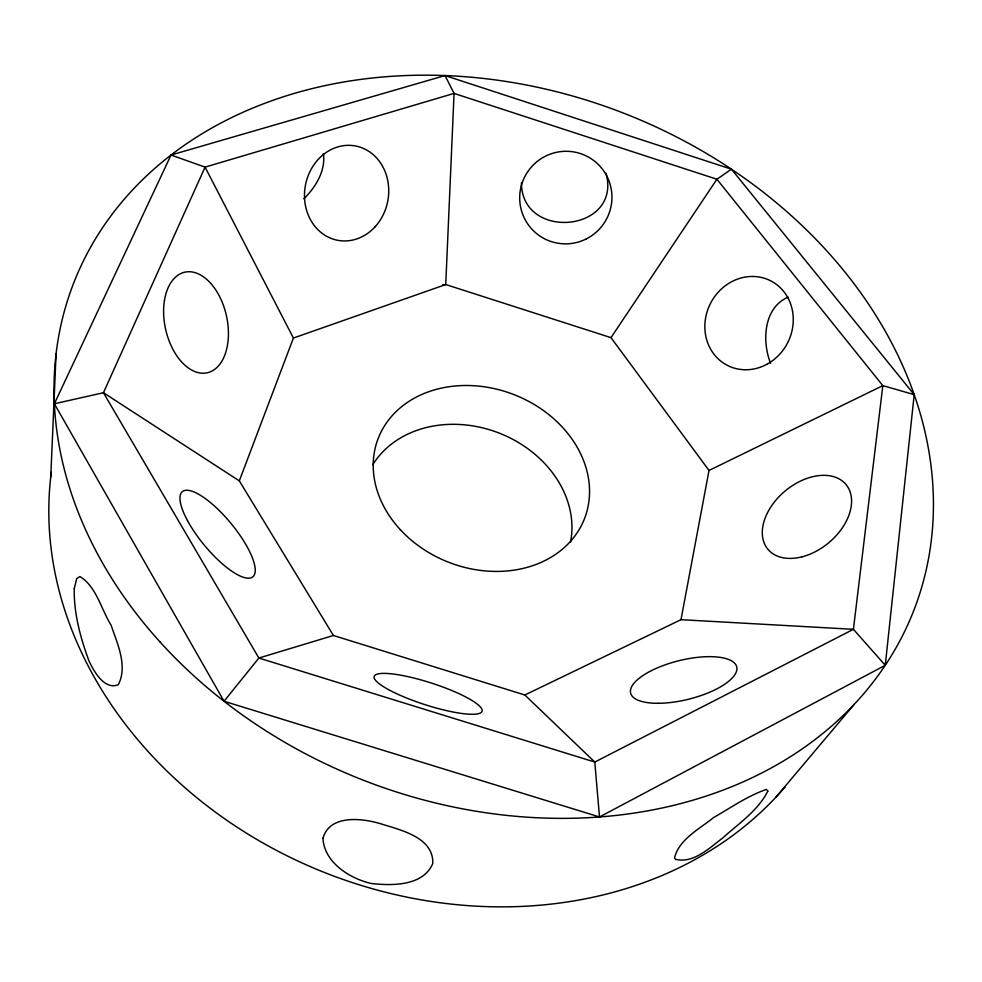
<?xml version="1.0" encoding="UTF-8"?>
<svg xmlns="http://www.w3.org/2000/svg" width="982" height="982" viewBox="0 0 982 982"><rect width="100%" height="100%" fill="white"/><g stroke="black" fill="none" stroke-linecap="round" stroke-linejoin="round"><path stroke-width="1.47" d="M50.757 476.847L56.084 353.63M885.261 665.293L914.205 394.641L731.455 169.199L445.018 75.553L171.028 155.021L54.366 403.774L224.043 701.258L599.499 816.975L885.261 665.293L853.419 629.315L680.992 619.679L524.842 694.998L333.414 635.489L258.867 658.038L224.043 701.258M680.992 619.679L709.016 470.452L610.988 337.648L445.742 284.547L442.735 284.694M333.414 635.489L239.313 480.873L293.409 338.053L205.066 167.124L171.028 155.021M610.988 337.648L716.897 179.24L731.455 169.199M776.05 797.053L854.315 704.241M303.892 198.806C315.639 187.132 325.864 170.77 323.397 153.56M709.016 470.452L882.83 385.631L914.205 394.641M788.165 297.165C763.431 307.611 761.872 341.441 770.588 363.352M293.409 338.053L445.742 284.547L454.065 93.413L445.018 75.553M54.366 403.774L103.454 392.726L239.313 480.873M524.842 694.998L594.785 762.057L599.499 816.975M606.029 173.2C622.207 232.182 521.405 241.56 521.442 182.738M372.792 464.719A107.369 88.65 21.3 0 1 499.237 433.111A107.369 88.65 21.3 0 1 570.542 542.113M785.305 786.692A411.298 342.362 21.3 0 1 312.288 867.462A411.298 342.362 21.3 0 1 51.309 472.354M322.968 838.26C324.109 862.515 350.022 878.792 371.577 883.53C392.395 885.801 423.07 886.132 432.792 863.546C433.749 837.499 401.294 830.269 381.703 824.07C363.009 818.239 329.756 813.955 322.968 838.26M74.264 588.549C73.711 613.308 80.438 637.686 88.908 660.739C93.744 671.295 104.657 690.481 118.294 684.687C127.979 665.992 117.263 643.541 111.113 625.203C101.183 609.343 96.432 586.549 79.935 576.544L76.706 578.607L74.264 588.549M882.83 385.631L853.419 629.315L594.785 762.057L258.867 658.038L103.454 392.726L205.066 167.124L454.065 93.413L716.897 179.24L882.83 385.631M767.838 791.099C758.092 810.592 738.685 823.542 722.826 837.892C709.47 847.896 693.501 863.816 675.407 859.299L674.548 857.838C679.102 839.229 699.503 829.017 713.484 817.65C730.718 807.744 747.695 795.85 766.402 789.418L767.838 791.099M400.423 529.789A110.684 89.976 21.3 0 0 583.995 519.92A110.684 89.976 21.3 0 0 459.711 385.668A110.684 89.976 21.3 0 0 400.423 529.789M159.968 641.897A450.836 358.025 21.3 0 0 908.522 623.091A450.836 358.025 21.3 0 0 412.698 75.332A450.836 358.025 21.3 0 0 159.968 641.897M164.448 300.467A51.543 31.154 77.4 0 0 205.459 373.086A51.543 31.154 77.4 0 0 218.164 293.876A51.543 31.154 77.4 0 0 164.448 300.467M187.513 520.644A55.274 17.21 50.4 0 0 252.214 577.256A55.274 17.21 50.4 0 0 213.033 504.773A55.274 17.21 50.4 0 0 187.513 520.644M396.2 693.488A56.674 11.256 17.9 0 0 481.892 711.655A56.674 11.256 17.9 0 0 406.388 676.303A56.674 11.256 17.9 0 0 396.2 693.488M374.854 227.038A48.008 41.931 -79.6 0 0 359.559 146.981A48.008 41.931 -79.6 0 0 305.402 205.41A48.008 41.931 -79.6 0 0 374.854 227.038M586.438 238.835A46.387 46.031 -58.3 0 0 591.238 158.777A46.387 46.031 -58.3 0 0 519.773 195.111A46.387 46.031 -58.3 0 0 586.438 238.835M802.098 556.806A50.72 33.842 -39.6 0 0 847.797 486.998A50.72 33.842 -39.6 0 0 770.931 506.81A50.72 33.842 -39.6 0 0 802.098 556.806M766.611 364.42A47.492 43.306 -62.8 0 0 775.436 283.688A47.492 43.306 -62.8 0 0 705.137 321.212A47.492 43.306 -62.8 0 0 766.611 364.42M658.063 703.296A54.624 19.849 -13.9 0 0 736.917 668.251A54.624 19.849 -13.9 0 0 656.062 668.447A54.624 19.849 -13.9 0 0 658.063 703.296"/></g></svg>
